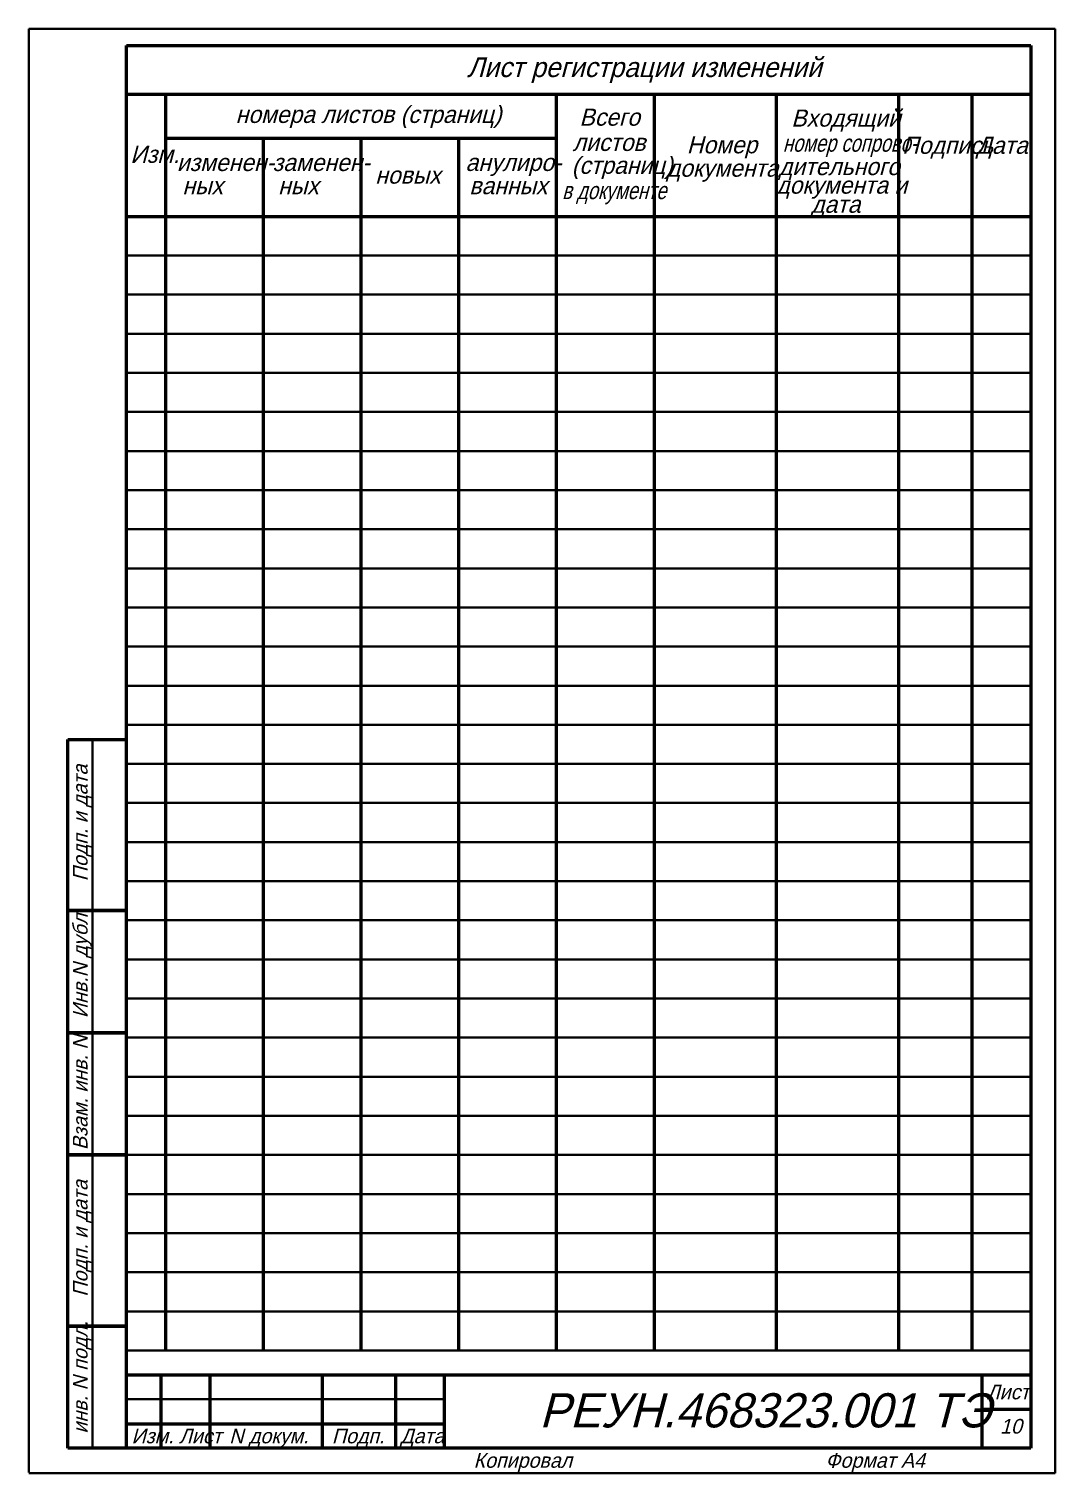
# Model space of a CAD drawing. Extents: x 23088 to 26685, y -1277 to -208.
# Drawn here: x 25657.5 to 25867.5, y -943.5 to -648.1 of the extents above; entities that cross this region are included whole.
import ezdxf

# ---------------------------------------------------------------- set-up
doc = ezdxf.new("R2010")
doc.units = 0
doc.header["$MEASUREMENT"] = 0
doc.layers.add('CONTUR', color=7, linetype='CONTINUOUS', lineweight=50)
doc.layers.add('DIM', color=1, linetype='CONTINUOUS', lineweight=35)
doc.layers.add('TEXT', color=1, linetype='CONTINUOUS')
doc.styles.add('ECKD', font='ec5cdwin.shx', dxfattribs={"oblique": 15})

msp = doc.modelspace()

# ---------------------------------------------------------------- linework, layer by layer
at = {"layer": 'CONTUR'}
for p, q in [((25677.546, -651.449), (25862.546, -651.449)), ((25677.546, -938.449), (25677.546, -651.449)), ((25862.546, -651.449), (25862.546, -938.449)), ((25677.546, -661.449), (25862.546, -661.449)), ((25685.546, -918.449), (25685.546, -661.449)), ((25765.546, -918.449), (25765.546, -661.449)), ((25785.546, -918.449), (25785.546, -661.449)), ((25810.546, -918.449), (25810.546, -661.449)), ((25835.546, -918.449), (25835.546, -661.449)), ((25850.546, -918.449), (25850.546, -661.449)), ((25685.546, -670.449), (25765.546, -670.449)), ((25705.546, -918.449), (25705.546, -670.449)), ((25725.546, -918.449), (25725.546, -670.449)), ((25745.546, -918.449), (25745.546, -670.449)), ((25677.546, -686.449), (25862.546, -686.449)), ((25665.546, -828.449), (25665.546, -793.449)), ((25665.546, -793.449), (25677.546, -793.449)), ((25665.546, -853.449), (25665.546, -828.449)), ((25665.546, -828.449), (25677.546, -828.449)), ((25677.546, -828.449), (25665.546, -828.449)), ((25665.546, -878.449), (25665.546, -853.449)), ((25665.546, -853.449), (25677.546, -853.449)), ((25677.546, -853.449), (25665.546, -853.449)), ((25665.546, -913.449), (25665.546, -878.449)), ((25665.546, -878.449), (25677.546, -878.449)), ((25677.546, -878.449), (25665.546, -878.449)), ((25665.546, -938.449), (25665.546, -913.449)), ((25665.546, -913.449), (25677.546, -913.449)), ((25677.546, -913.449), (25665.546, -913.449)), ((25677.546, -923.449), (25862.546, -923.449)), ((25684.546, -923.449), (25684.546, -938.449)), ((25694.546, -923.449), (25694.546, -938.449)), ((25717.546, -923.449), (25717.546, -938.449)), ((25732.546, -923.449), (25732.546, -938.449)), ((25742.546, -923.449), (25742.546, -938.449)), ((25852.546, -923.449), (25852.546, -938.449)), ((25852.546, -930.449), (25862.546, -930.449)), ((25677.546, -933.449), (25742.546, -933.449)), ((25677.546, -938.449), (25665.546, -938.449)), ((25862.546, -938.449), (25677.546, -938.449))]:
    msp.add_line(p, q, dxfattribs=at)
at = {"layer": 'DIM'}
for p, q in [((25657.546, -648.075), (25867.546, -648.075)), ((25657.566, -648.075), (25657.566, -943.449)), ((25867.546, -648.075), (25867.546, -943.547)), ((25677.546, -694.449), (25862.546, -694.449)), ((25677.546, -702.449), (25862.546, -702.449)), ((25677.546, -710.449), (25862.546, -710.449)), ((25677.546, -718.449), (25862.546, -718.449)), ((25677.546, -726.449), (25862.546, -726.449)), ((25677.546, -734.449), (25862.546, -734.449)), ((25677.546, -742.449), (25862.546, -742.449)), ((25677.546, -750.449), (25862.546, -750.449)), ((25677.546, -758.449), (25862.546, -758.449)), ((25677.546, -766.449), (25862.546, -766.449)), ((25677.546, -774.449), (25862.546, -774.449)), ((25677.546, -782.449), (25862.546, -782.449)), ((25677.546, -790.449), (25862.546, -790.449)), ((25670.546, -793.449), (25670.546, -938.449)), ((25677.546, -798.449), (25862.546, -798.449)), ((25677.546, -806.449), (25862.546, -806.449)), ((25677.546, -814.449), (25862.546, -814.449)), ((25677.546, -822.449), (25862.546, -822.449)), ((25677.546, -830.449), (25862.546, -830.449)), ((25677.546, -838.449), (25862.546, -838.449)), ((25677.546, -846.449), (25862.546, -846.449)), ((25677.546, -854.449), (25862.546, -854.449)), ((25677.546, -862.449), (25862.546, -862.449)), ((25677.546, -870.449), (25862.546, -870.449)), ((25677.546, -878.449), (25862.546, -878.449)), ((25677.546, -886.449), (25862.546, -886.449)), ((25677.546, -894.449), (25862.546, -894.449)), ((25677.546, -902.449), (25862.546, -902.449)), ((25677.546, -910.449), (25862.546, -910.449)), ((25677.546, -918.449), (25862.546, -918.449)), ((25677.546, -928.449), (25742.546, -928.449)), ((25657.546, -943.547), (25867.546, -943.547))]:
    msp.add_line(p, q, dxfattribs=at)

# ---------------------------------------------------------------- texts
at = {"layer": 'DIM', "style": 'ECKD', "oblique": 15}
for s, height, p in [('Лист регистрации изменений', 4, (25747.214, -657.929)), ('номера листов (страниц)', 3.5, (25699.843, -667.32)), ('Всего', 3.5, (25770.205, -667.885)), ('Входящий', 3.5, (25813.549, -668.075)), ('листов', 3.5, (25768.817, -673.049)), ('Номер', 3.5, (25792.17, -673.537)), ('Подпись', 3.5, (25836.247, -673.637)), ('Дата', 3.5, (25851.422, -673.637)), ('Изм.', 3.5, (25678.305, -675.48)), ('изменен-', 3.5, (25687.813, -677.16)), ('заменен-', 3.5, (25707.426, -677.16)), ('анулиро-', 3.5, (25746.888, -677.148)), ('(страниц)', 3.5, (25768.613, -677.735)), ('документа', 3.5, (25788.07, -678.318)), ('дительного', 3.5, (25811.014, -677.992)), ('ных', 3.5, (25688.957, -681.902)), ('ных', 3.5, (25708.537, -681.902)), ('новых', 3.5, (25728.413, -679.738)), ('ванных', 3.5, (25747.674, -681.902)), ('документа и', 3.5, (25810.465, -681.79)), ('дата', 3.5, (25817.605, -685.705)), ('РЕУН.468323.001 ТЭ', 7, (25761.995, -934.203)), ('Лист', 3, (25853.546, -928.449)), ('Изм. Лист', 3, (25678.546, -937.449)), ('N докум.', 3, (25698.546, -937.449)), ('Подп.', 3, (25719.546, -937.449)), ('Дата', 3, (25733.546, -937.449)), ('Копировал', 3, (25748.546, -942.449)), ('Формат A4', 3, (25820.546, -942.449))]:
    msp.add_text(s, height=height, dxfattribs=at).set_placement(p)
at = {"layer": 'DIM', "style": 'ECKD', "oblique": 15, "width": 0.8}
for s, p in [('номер сопрово-', (25811.829, -673.204)), ('в документе', (25766.666, -682.904))]:
    msp.add_text(s, height=3.5, dxfattribs=at).set_placement(p)
at = {"layer": 'DIM', "style": 'ECKD', "oblique": 15}
for s, p in [('Подп. и дата', (25669.546, -822.449)), ('Инв.N дубл.', (25669.546, -850.449)), ('Взам. инв. N', (25669.546, -877.449)), ('Подп. и дата', (25669.546, -907.449)), ('инв. N подл.', (25669.546, -935.449))]:
    msp.add_text(s, height=3, rotation=90, dxfattribs=at).set_placement(p)
at = {"layer": 'TEXT', "style": 'ECKD', "oblique": 15}
msp.add_text('10', height=3, dxfattribs=at).set_placement((25856.274, -935.464))

doc.saveas('drawing.dxf')
